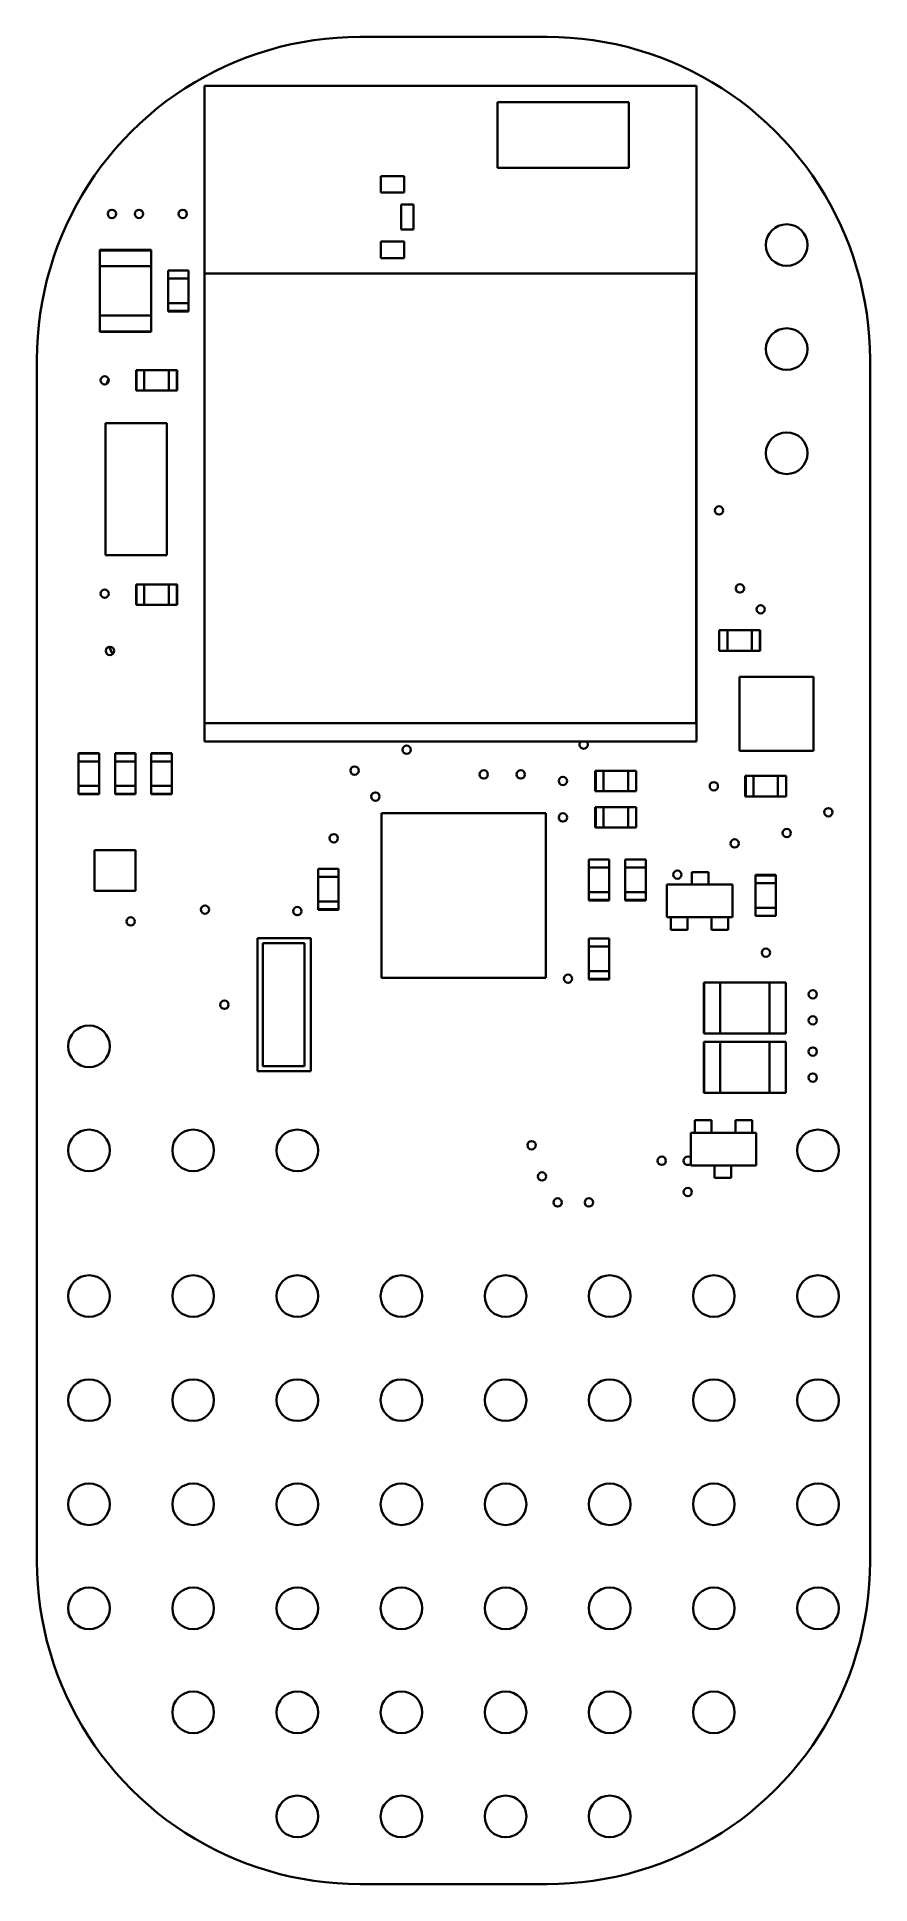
# Model space of a CAD drawing. Extents: x 104.1 to 124.4, y 58.5 to 103.5.
import ezdxf

# ---------------------------------------------------------------- set-up
doc = ezdxf.new("R2010")
doc.units = 0

msp = doc.modelspace()

# ---------------------------------------------------------------- linework, layer by layer
at = {"color": 7, "lineweight": 35, "ltscale": 0.006995}
for p, q in [((109.993881, 103.29866), (109.72464, 103.222458)), ((111.660118, 103.537422), (111.380722, 103.522186)), ((117.075401, 103.522186), (116.795998, 103.537422)), ((118.731476, 103.222458), (118.462242, 103.29866)), ((104.3881, 97.885925), (104.311897, 97.616684)), ((124.144218, 97.616684), (124.068024, 97.885925)), ((104.088379, 96.229843), (104.073143, 95.950439)), ((124.38298, 95.950439), (124.367737, 96.229843)), ((104.073143, 66.049561), (104.088379, 65.770164)), ((124.367737, 65.770164), (124.38298, 66.049561)), ((104.311897, 64.383324), (104.3881, 64.114082)), ((124.068024, 64.114082), (124.144218, 64.383324)), ((109.72464, 58.777542), (109.993881, 58.70134)), ((118.462242, 58.70134), (118.731476, 58.777542)), ((111.380722, 58.477821), (111.660118, 58.462582)), ((116.795998, 58.462582), (117.075401, 58.477821))]:
    msp.add_line(p, q, dxfattribs=at)
at = {"color": 7, "lineweight": 35, "ltscale": 0.007039}
for p, q in [((110.268196, 103.36216), (109.993881, 103.29866)), ((118.462242, 103.29866), (118.18792, 103.36216)), ((104.311897, 97.616684), (104.248398, 97.342361)), ((124.207718, 97.342361), (124.144218, 97.616684)), ((104.248398, 64.657639), (104.311897, 64.383324)), ((124.144218, 64.383324), (124.207718, 64.657639)), ((109.993881, 58.70134), (110.268196, 58.63784)), ((118.18792, 58.63784), (118.462242, 58.70134))]:
    msp.add_line(p, q, dxfattribs=at)
at = {"color": 7, "lineweight": 35, "ltscale": 0.007061}
for p, q in [((110.545059, 103.418045), (110.268196, 103.36216)), ((118.18792, 103.36216), (117.911057, 103.418045)), ((104.248398, 97.342361), (104.19252, 97.065506)), ((124.263596, 97.065506), (124.207718, 97.342361)), ((104.19252, 64.934502), (104.248398, 64.657639)), ((124.207718, 64.657639), (124.263596, 64.934502)), ((110.268196, 58.63784), (110.545059, 58.581963)), ((117.911057, 58.581963), (118.18792, 58.63784))]:
    msp.add_line(p, q, dxfattribs=at)
at = {"color": 7, "lineweight": 35, "ltscale": 0.007005}
for p, q in [((110.821922, 103.46122), (110.545059, 103.418045)), ((117.911057, 103.418045), (117.634201, 103.46122)), ((104.19252, 97.065506), (104.149338, 96.788643)), ((124.306778, 96.788643), (124.263596, 97.065506)), ((104.149338, 65.211365), (104.19252, 64.934502)), ((124.263596, 64.934502), (124.306778, 65.211365)), ((110.545059, 58.581963), (110.821922, 58.53878)), ((117.634201, 58.53878), (117.911057, 58.581963))]:
    msp.add_line(p, q, dxfattribs=at)
at = {"color": 7, "lineweight": 35, "ltscale": 0.007041}
for p, q in [((111.101318, 103.49678), (110.821922, 103.46122)), ((117.634201, 103.46122), (117.354797, 103.49678)), ((104.149338, 96.788643), (104.113777, 96.509239)), ((124.342339, 96.509239), (124.306778, 96.788643)), ((104.113777, 65.490761), (104.149338, 65.211365)), ((124.306778, 65.211365), (124.342339, 65.490761)), ((110.821922, 58.53878), (111.101318, 58.50322)), ((117.354797, 58.50322), (117.634201, 58.53878))]:
    msp.add_line(p, q, dxfattribs=at)
at = {"color": 7, "lineweight": 35, "ltscale": 0.007014}
for p, q in [((111.380722, 103.522186), (111.101318, 103.49678)), ((117.354797, 103.49678), (117.075401, 103.522186)), ((107.923782, 102.44014), (107.68502, 102.292824)), ((120.771103, 102.292824), (120.532341, 102.44014)), ((106.785858, 101.61972), (106.577576, 101.431763)), ((121.87854, 101.431763), (121.670258, 101.61972)), ((106.178802, 101.032982), (105.990837, 100.824699)), ((122.465279, 100.824699), (122.277321, 101.032982)), ((105.317741, 99.925545), (105.170418, 99.686783)), ((123.285698, 99.686783), (123.138382, 99.925545)), ((104.113777, 96.509239), (104.088379, 96.229843)), ((124.367737, 96.229843), (124.342339, 96.509239)), ((104.088379, 65.770164), (104.113777, 65.490761)), ((124.342339, 65.490761), (124.367737, 65.770164)), ((105.170418, 62.313221), (105.317741, 62.074463)), ((123.138382, 62.074463), (123.285698, 62.313221)), ((105.990837, 61.175301), (106.178802, 60.967022)), ((122.277321, 60.967022), (122.465279, 61.175301)), ((106.577576, 60.568241), (106.785858, 60.380283)), ((121.670258, 60.380283), (121.87854, 60.568241)), ((107.68502, 59.707184), (107.923782, 59.55986)), ((120.532341, 59.55986), (120.771103, 59.707184)), ((111.101318, 58.50322), (111.380722, 58.477821)), ((117.075401, 58.477821), (117.354797, 58.50322))]:
    msp.add_line(p, q, dxfattribs=at)
at = {"color": 7, "lineweight": 35, "ltscale": 0.00705}
for p, q in [((111.942062, 103.542503), (111.660118, 103.537422)), ((116.795998, 103.537422), (116.514061, 103.542503)), ((109.72464, 103.222458), (109.455399, 103.138641)), ((119.000717, 103.138641), (118.731476, 103.222458)), ((104.471916, 98.155167), (104.3881, 97.885925)), ((124.068024, 97.885925), (123.9842, 98.155167)), ((104.073143, 95.950439), (104.068062, 95.668503)), ((124.388062, 95.668503), (124.38298, 95.950439)), ((104.068062, 66.331505), (104.073143, 66.049561)), ((124.38298, 66.049561), (124.388062, 66.331505)), ((104.3881, 64.114082), (104.471916, 63.844841)), ((123.9842, 63.844841), (124.068024, 64.114082)), ((109.455399, 58.861362), (109.72464, 58.777542)), ((118.731476, 58.777542), (119.000717, 58.861362)), ((111.660118, 58.462582), (111.942062, 58.457504)), ((116.514061, 58.457504), (116.795998, 58.462582))]:
    msp.add_line(p, q, dxfattribs=at)
at = {"color": 7, "lineweight": 35, "ltscale": 0.1143}
for p, q in [((111.942062, 103.542503), (116.514061, 103.542503)), ((116.514061, 58.457504), (111.942062, 58.457504))]:
    msp.add_line(p, q, dxfattribs=at)
at = {"color": 7, "lineweight": 35, "ltscale": 0.007044}
for p, q in [((108.67054, 102.831299), (108.416542, 102.709381)), ((120.039581, 102.709381), (119.785583, 102.831299)), ((104.901176, 99.194023), (104.779259, 98.940018)), ((123.676857, 98.940018), (123.554939, 99.194023)), ((104.779259, 63.059982), (104.901176, 62.805981)), ((123.554939, 62.805981), (123.676857, 63.059982)), ((108.416542, 59.290623), (108.67054, 59.168701)), ((119.785583, 59.168701), (120.039581, 59.290623))]:
    msp.add_line(p, q, dxfattribs=at)
at = {"color": 7, "lineweight": 35, "ltscale": 0.007054}
for p, q in [((108.929619, 102.943062), (108.67054, 102.831299)), ((119.785583, 102.831299), (119.526497, 102.943062)), ((104.779259, 98.940018), (104.667496, 98.680939)), ((123.78862, 98.680939), (123.676857, 98.940018)), ((104.667496, 63.319061), (104.779259, 63.059982)), ((123.676857, 63.059982), (123.78862, 63.319061)), ((108.67054, 59.168701), (108.929619, 59.056942)), ((119.526497, 59.056942), (119.785583, 59.168701))]:
    msp.add_line(p, q, dxfattribs=at)
at = {"color": 7, "lineweight": 35, "ltscale": 0.00704}
for p, q in [((109.191238, 103.047203), (108.929619, 102.943062)), ((119.526497, 102.943062), (119.264877, 103.047203)), ((104.667496, 98.680939), (104.563362, 98.419319)), ((123.892761, 98.419319), (123.78862, 98.680939)), ((104.563362, 63.580681), (104.667496, 63.319061)), ((123.78862, 63.319061), (123.892761, 63.580681)), ((108.929619, 59.056942), (109.191238, 58.952805)), ((119.264877, 58.952805), (119.526497, 59.056942))]:
    msp.add_line(p, q, dxfattribs=at)
at = {"color": 7, "lineweight": 35, "ltscale": 0.006988}
for p, q in [((109.455399, 103.138641), (109.191238, 103.047203)), ((119.264877, 103.047203), (119.000717, 103.138641)), ((104.563362, 98.419319), (104.471916, 98.155167)), ((123.9842, 98.155167), (123.892761, 98.419319)), ((123.892761, 63.580681), (123.9842, 63.844841)), ((109.191238, 58.952805), (109.455399, 58.861362)), ((119.000717, 58.861362), (119.264877, 58.952805))]:
    msp.add_line(p, q, dxfattribs=at)
at = {"color": 7, "lineweight": 35, "ltscale": 0.007026}
for p, q in [((108.167618, 102.579842), (107.923782, 102.44014)), ((120.532341, 102.44014), (120.288498, 102.579842)), ((105.170418, 99.686783), (105.030716, 99.44294)), ((123.4254, 99.44294), (123.285698, 99.686783)), ((105.030716, 62.55706), (105.170418, 62.313221)), ((123.285698, 62.313221), (123.4254, 62.55706)), ((120.288498, 59.420162), (120.532341, 59.55986))]:
    msp.add_line(p, q, dxfattribs=at)
at = {"color": 7, "lineweight": 35, "ltscale": 0.4}
for p, q in [((108.152382, 102.346695), (108.152382, 86.346695)), ((120.152382, 86.346695), (120.152382, 102.346695))]:
    msp.add_line(p, q, dxfattribs=at)
at = {"color": 7, "lineweight": 35, "ltscale": 0.3}
for p, q in [((120.152382, 102.346695), (108.152382, 102.346695)), ((108.152382, 86.346695), (120.152382, 86.346695))]:
    msp.add_line(p, q, dxfattribs=at)
at = {"color": 7, "lineweight": 35, "ltscale": 0.007015}
for p, q in [((108.416542, 102.709381), (108.167618, 102.579842)), ((120.288498, 102.579842), (120.039581, 102.709381)), ((105.030716, 99.44294), (104.901176, 99.194023)), ((123.554939, 99.194023), (123.4254, 99.44294)), ((104.901176, 62.805981), (105.030716, 62.55706)), ((123.4254, 62.55706), (123.554939, 62.805981)), ((108.167618, 59.420162), (108.416542, 59.290623)), ((120.039581, 59.290623), (120.288498, 59.420162))]:
    msp.add_line(p, q, dxfattribs=at)
at = {"color": 7, "lineweight": 35, "ltscale": 0.007012}
for p, q in [((107.22274, 101.972778), (107.001762, 101.800064)), ((121.454361, 101.800064), (121.233383, 101.972778)), ((105.810501, 100.608803), (105.637779, 100.387817)), ((122.818336, 100.387817), (122.645622, 100.608803)), ((105.637779, 100.387817), (105.47522, 100.159225)), ((122.980896, 100.159225), (122.818336, 100.387817)), ((105.637779, 61.612183), (105.810501, 61.391201)), ((122.645622, 61.391201), (122.818336, 61.612183)), ((107.001762, 60.199944), (107.22274, 60.027222)), ((121.233383, 60.027222), (121.454361, 60.199944))]:
    msp.add_line(p, q, dxfattribs=at)
at = {"color": 7, "lineweight": 35, "ltscale": 0.007013}
for p, q in [((107.45134, 102.135345), (107.22274, 101.972778)), ((121.233383, 101.972778), (121.004776, 102.135345)), ((105.47522, 61.840782), (105.637779, 61.612183)), ((122.818336, 61.612183), (122.980896, 61.840782)), ((107.22274, 60.027222), (107.45134, 59.864662)), ((121.004776, 59.864662), (121.233383, 60.027222))]:
    msp.add_line(p, q, dxfattribs=at)
at = {"color": 7, "lineweight": 35, "ltscale": 0.007045}
for p, q in [((107.68502, 102.292824), (107.45134, 102.135345)), ((121.004776, 102.135345), (120.771103, 102.292824)), ((105.47522, 100.159225), (105.317741, 99.925545)), ((123.138382, 99.925545), (122.980896, 100.159225)), ((105.317741, 62.074463), (105.47522, 61.840782)), ((122.980896, 61.840782), (123.138382, 62.074463)), ((107.45134, 59.864662), (107.68502, 59.707184)), ((120.771103, 59.707184), (121.004776, 59.864662))]:
    msp.add_line(p, q, dxfattribs=at)
at = {"color": 7, "lineweight": 35, "ltscale": 0.04}
for p, q in [((115.302383, 101.946693), (115.302383, 100.346695)), ((118.50238, 100.346695), (118.50238, 101.946693)), ((121.030182, 82.854103), (119.430176, 82.854103)), ((119.430176, 82.0541), (121.030182, 82.0541)), ((121.614182, 76.796303), (120.014175, 76.796303)), ((120.014175, 75.9963), (121.614182, 75.9963))]:
    msp.add_line(p, q, dxfattribs=at)
at = {"color": 7, "lineweight": 35, "ltscale": 0.08}
for p, q in [((118.50238, 101.946693), (115.302383, 101.946693)), ((115.302383, 100.346695), (118.50238, 100.346695))]:
    msp.add_line(p, q, dxfattribs=at)
at = {"color": 7, "lineweight": 35, "ltscale": 0.007033}
for p, q in [((107.001762, 101.800064), (106.785858, 101.61972)), ((121.670258, 101.61972), (121.454361, 101.800064)), ((105.990837, 100.824699), (105.810501, 100.608803)), ((122.645622, 100.608803), (122.465279, 100.824699)), ((105.810501, 61.391201), (105.990837, 61.175301)), ((122.465279, 61.175301), (122.645622, 61.391201)), ((106.785858, 60.380283), (107.001762, 60.199944)), ((121.454361, 60.199944), (121.670258, 60.380283))]:
    msp.add_line(p, q, dxfattribs=at)
at = {"color": 7, "lineweight": 35, "ltscale": 0.007051}
for p, q in [((106.374382, 101.236183), (106.178802, 101.032982)), ((106.577576, 101.431763), (106.374382, 101.236183)), ((122.081741, 101.236183), (121.87854, 101.431763)), ((122.277321, 101.032982), (122.081741, 101.236183)), ((106.178802, 60.967022), (106.374382, 60.763821)), ((122.081741, 60.763821), (122.277321, 60.967022)), ((106.374382, 60.763821), (106.577576, 60.568241)), ((121.87854, 60.568241), (122.081741, 60.763821))]:
    msp.add_line(p, q, dxfattribs=at)
at = {"color": 7, "lineweight": 35, "ltscale": 0.01}
for p, q in [((112.452385, 99.746696), (112.452385, 100.146698)), ((113.027382, 100.146698), (113.027382, 99.746696)), ((112.452385, 98.146698), (112.452385, 98.546692)), ((113.027382, 98.546692), (113.027382, 98.146698))]:
    msp.add_line(p, q, dxfattribs=at)
at = {"color": 7, "lineweight": 35, "ltscale": 0.014375}
for p, q in [((112.452385, 100.146698), (113.027382, 100.146698)), ((113.027382, 99.746696), (112.452385, 99.746696)), ((112.452385, 98.546692), (113.027382, 98.546692)), ((113.027382, 98.146698), (112.452385, 98.146698))]:
    msp.add_line(p, q, dxfattribs=at)
at = {"color": 7, "lineweight": 35, "ltscale": 0.00762}
for p, q in [((112.949982, 99.451492), (113.254784, 99.451492)), ((113.254784, 98.841896), (112.949982, 98.841896))]:
    msp.add_line(p, q, dxfattribs=at)
at = {"color": 7, "lineweight": 35, "ltscale": 0.01524}
for p, q in [((112.949982, 98.841896), (112.949982, 99.451492)), ((113.254784, 99.451492), (113.254784, 98.841896))]:
    msp.add_line(p, q, dxfattribs=at)
at = {"color": 7, "lineweight": 35, "ltscale": 0.03125}
for p, q in [((105.601982, 98.344902), (106.851982, 98.344902)), ((105.601982, 97.944901), (106.851982, 97.944901)), ((106.851982, 97.944901), (105.601982, 97.944901)), ((106.851982, 96.744904), (105.601982, 96.744904)), ((105.601982, 96.744904), (106.851982, 96.744904)), ((106.851982, 96.344902), (105.601982, 96.344902)), ((120.334984, 79.214294), (120.334984, 80.464294)), ((120.734985, 79.214294), (120.734985, 80.464294)), ((120.734985, 80.464294), (120.734985, 79.214294)), ((121.934982, 80.464294), (121.934982, 79.214294)), ((121.934982, 79.214294), (121.934982, 80.464294)), ((122.334984, 80.464294), (122.334984, 79.214294)), ((120.334984, 77.766495), (120.334984, 79.016495)), ((120.734985, 77.766495), (120.734985, 79.016495)), ((120.734985, 79.016495), (120.734985, 77.766495)), ((121.934982, 79.016495), (121.934982, 77.766495)), ((121.934982, 77.766495), (121.934982, 79.016495)), ((122.334984, 79.016495), (122.334984, 77.766495))]:
    msp.add_line(p, q, dxfattribs=at)
at = {"color": 7, "lineweight": 35, "ltscale": 0.0005}
for p, q in [((105.601982, 98.324905), (105.601982, 98.344902)), ((106.851982, 98.344902), (106.851982, 98.324905)), ((107.26738, 97.844894), (107.26738, 97.824898)), ((107.76738, 97.824898), (107.76738, 97.844894)), ((107.26738, 96.864899), (107.26738, 96.844894)), ((107.76738, 96.844894), (107.76738, 96.864899)), ((105.601982, 96.344902), (105.601982, 96.364906)), ((106.851982, 96.364906), (106.851982, 96.344902)), ((106.503983, 95.410507), (106.483986, 95.410507)), ((107.483986, 95.410507), (107.463982, 95.410507)), ((106.483986, 94.910507), (106.503983, 94.910507)), ((107.463982, 94.910507), (107.483986, 94.910507)), ((106.503983, 90.178101), (106.483986, 90.178101)), ((107.483986, 90.178101), (107.463982, 90.178101)), ((106.483986, 89.678101), (106.503983, 89.678101)), ((107.463982, 89.678101), (107.483986, 89.678101)), ((120.727974, 89.060501), (120.707977, 89.060501)), ((121.707977, 89.060501), (121.687973, 89.060501)), ((120.707977, 88.560501), (120.727974, 88.560501)), ((121.687973, 88.560501), (121.707977, 88.560501)), ((105.082985, 86.059296), (105.082985, 86.039299)), ((105.582985, 86.039299), (105.582985, 86.059296)), ((105.971985, 86.059296), (105.971985, 86.039299)), ((106.471985, 86.039299), (106.471985, 86.059296)), ((106.856979, 86.059296), (106.856979, 86.039299)), ((107.356979, 86.039299), (107.356979, 86.059296)), ((117.705383, 85.6315), (117.685387, 85.6315)), ((118.685387, 85.6315), (118.665382, 85.6315)), ((121.362984, 85.504501), (121.342987, 85.504501)), ((122.342987, 85.504501), (122.322983, 85.504501)), ((105.082985, 85.0793), (105.082985, 85.059296)), ((105.582985, 85.059296), (105.582985, 85.0793)), ((105.971985, 85.0793), (105.971985, 85.059296)), ((106.471985, 85.059296), (106.471985, 85.0793)), ((106.856979, 85.0793), (106.856979, 85.059296)), ((107.356979, 85.059296), (107.356979, 85.0793)), ((117.685387, 85.1315), (117.705383, 85.1315)), ((118.665382, 85.1315), (118.685387, 85.1315)), ((121.342987, 85.004501), (121.362984, 85.004501)), ((122.322983, 85.004501), (122.342987, 85.004501)), ((117.705383, 84.742508), (117.685387, 84.742508)), ((118.685387, 84.742508), (118.665382, 84.742508)), ((117.685387, 84.242508), (117.705383, 84.242508)), ((118.665382, 84.242508), (118.685387, 84.242508)), ((117.528984, 83.468498), (117.528984, 83.448494)), ((118.028984, 83.448494), (118.028984, 83.468498)), ((118.417984, 83.468498), (118.417984, 83.448494)), ((118.917984, 83.448494), (118.917984, 83.468498)), ((110.92498, 83.239899), (110.92498, 83.219894)), ((111.42498, 83.219894), (111.42498, 83.239899)), ((121.592979, 83.087509), (121.592979, 83.067505)), ((122.092979, 83.067505), (122.092979, 83.087509)), ((110.92498, 82.259895), (110.92498, 82.239899)), ((111.42498, 82.239899), (111.42498, 82.259895)), ((117.528984, 82.488495), (117.528984, 82.468498)), ((118.028984, 82.468498), (118.028984, 82.488495)), ((118.417984, 82.488495), (118.417984, 82.468498)), ((118.917984, 82.468498), (118.917984, 82.488495)), ((121.592979, 82.107506), (121.592979, 82.087509)), ((122.092979, 82.087509), (122.092979, 82.107506)), ((117.528984, 81.538094), (117.528984, 81.518097)), ((118.028984, 81.518097), (118.028984, 81.538094)), ((117.528984, 80.558098), (117.528984, 80.538094)), ((118.028984, 80.538094), (118.028984, 80.558098)), ((120.334984, 80.464294), (120.35498, 80.464294)), ((122.314987, 80.464294), (122.334984, 80.464294)), ((120.35498, 79.214294), (120.334984, 79.214294)), ((120.334984, 79.016495), (120.35498, 79.016495)), ((122.334984, 79.214294), (122.314987, 79.214294)), ((122.314987, 79.016495), (122.334984, 79.016495)), ((120.35498, 77.766495), (120.334984, 77.766495)), ((122.334984, 77.766495), (122.314987, 77.766495))]:
    msp.add_line(p, q, dxfattribs=at)
at = {"color": 7, "lineweight": 35, "ltscale": 0.0095}
for p, q in [((105.601982, 97.944901), (105.601982, 98.324905)), ((106.851982, 98.324905), (106.851982, 97.944901)), ((105.601982, 96.364906), (105.601982, 96.744904)), ((106.851982, 96.744904), (106.851982, 96.364906)), ((120.35498, 80.464294), (120.734985, 80.464294)), ((121.934982, 80.464294), (122.314987, 80.464294)), ((120.734985, 79.214294), (120.35498, 79.214294)), ((120.35498, 79.016495), (120.734985, 79.016495)), ((122.314987, 79.214294), (121.934982, 79.214294)), ((121.934982, 79.016495), (122.314987, 79.016495)), ((120.734985, 77.766495), (120.35498, 77.766495)), ((122.314987, 77.766495), (121.934982, 77.766495))]:
    msp.add_line(p, q, dxfattribs=at)
at = {"color": 7, "lineweight": 13, "ltscale": 0.03125}
for p, q in [((105.601982, 98.324905), (106.851982, 98.324905)), ((106.851982, 96.364906), (105.601982, 96.364906)), ((120.35498, 79.214294), (120.35498, 80.464294)), ((122.314987, 80.464294), (122.314987, 79.214294)), ((120.35498, 77.766495), (120.35498, 79.016495)), ((122.314987, 79.016495), (122.314987, 77.766495))]:
    msp.add_line(p, q, dxfattribs=at)
at = {"color": 7, "lineweight": 35, "ltscale": 0.00025}
for p, q in [((105.601982, 98.294907), (105.601982, 98.284904)), ((107.26738, 97.794899), (107.26738, 97.784897)), ((107.26738, 96.9049), (107.26738, 96.894897)), ((105.601982, 96.404907), (105.601982, 96.394905)), ((106.543983, 95.410507), (106.533981, 95.410507)), ((107.433983, 95.410507), (107.423981, 95.410507)), ((106.543983, 90.178101), (106.533981, 90.178101)), ((107.433983, 90.178101), (107.423981, 90.178101)), ((120.767975, 89.060501), (120.757973, 89.060501)), ((121.657974, 89.060501), (121.647972, 89.060501)), ((105.082985, 86.009293), (105.082985, 85.999298)), ((105.971985, 86.009293), (105.971985, 85.999298)), ((106.856979, 86.009293), (106.856979, 85.999298)), ((117.745384, 85.6315), (117.735382, 85.6315)), ((118.635384, 85.6315), (118.625381, 85.6315)), ((121.402985, 85.504501), (121.392982, 85.504501)), ((122.292984, 85.504501), (122.282982, 85.504501)), ((105.082985, 85.119293), (105.082985, 85.109299)), ((105.971985, 85.119293), (105.971985, 85.109299)), ((106.856979, 85.119293), (106.856979, 85.109299)), ((117.745384, 84.742508), (117.735382, 84.742508)), ((118.635384, 84.742508), (118.625381, 84.742508)), ((117.528984, 83.418495), (117.528984, 83.408493)), ((118.417984, 83.418495), (118.417984, 83.408493)), ((110.92498, 83.189896), (110.92498, 83.179893)), ((121.592979, 83.037506), (121.592979, 83.027504)), ((117.528984, 82.528496), (117.528984, 82.518494)), ((118.417984, 82.528496), (118.417984, 82.518494)), ((110.92498, 82.299896), (110.92498, 82.289894)), ((121.592979, 82.147507), (121.592979, 82.137505)), ((117.528984, 81.488098), (117.528984, 81.478096)), ((117.528984, 80.598099), (117.528984, 80.588097)), ((120.394981, 80.464294), (120.384987, 80.464294)), ((122.284988, 80.464294), (122.274986, 80.464294)), ((120.394981, 79.016495), (120.384987, 79.016495)), ((122.284988, 79.016495), (122.274986, 79.016495))]:
    msp.add_line(p, q, dxfattribs=at)
at = {"color": 7, "lineweight": 35, "ltscale": 0.047}
for p, q in [((105.601982, 96.404907), (105.601982, 98.284904)), ((120.394981, 80.464294), (122.274986, 80.464294)), ((120.394981, 79.016495), (122.274986, 79.016495))]:
    msp.add_line(p, q, dxfattribs=at)
at = {"color": 7, "lineweight": 35, "ltscale": 0.03}
for p, q in [((105.601982, 97.944901), (105.601982, 96.744904)), ((106.851982, 96.744904), (106.851982, 97.944901)), ((121.934982, 80.464294), (120.734985, 80.464294)), ((120.734985, 79.214294), (121.934982, 79.214294)), ((121.934982, 79.016495), (120.734985, 79.016495)), ((120.734985, 77.766495), (121.934982, 77.766495))]:
    msp.add_line(p, q, dxfattribs=at)
at = {"color": 7, "lineweight": 35, "ltscale": 0.0125}
for p, q in [((107.76738, 97.844894), (107.26738, 97.844894)), ((107.76738, 97.644897), (107.26738, 97.644897)), ((107.26738, 97.644897), (107.76738, 97.644897)), ((107.26738, 97.044899), (107.76738, 97.044899)), ((107.76738, 97.044899), (107.26738, 97.044899)), ((107.76738, 96.844894), (107.26738, 96.844894)), ((106.483986, 95.410507), (106.483986, 94.910507)), ((106.683983, 95.410507), (106.683983, 94.910507)), ((106.683983, 94.910507), (106.683983, 95.410507)), ((107.283981, 94.910507), (107.283981, 95.410507)), ((107.283981, 95.410507), (107.283981, 94.910507)), ((107.483986, 95.410507), (107.483986, 94.910507)), ((106.483986, 90.178101), (106.483986, 89.678101)), ((106.683983, 90.178101), (106.683983, 89.678101)), ((106.683983, 89.678101), (106.683983, 90.178101)), ((107.283981, 89.678101), (107.283981, 90.178101)), ((107.283981, 90.178101), (107.283981, 89.678101)), ((107.483986, 90.178101), (107.483986, 89.678101)), ((120.707977, 88.560501), (120.707977, 89.060501)), ((120.907974, 89.060501), (120.907974, 88.560501)), ((120.907974, 88.560501), (120.907974, 89.060501)), ((121.507973, 88.560501), (121.507973, 89.060501)), ((121.507973, 89.060501), (121.507973, 88.560501)), ((121.707977, 88.560501), (121.707977, 89.060501)), ((105.582985, 86.059296), (105.082985, 86.059296)), ((105.582985, 85.859299), (105.082985, 85.859299)), ((105.082985, 85.859299), (105.582985, 85.859299)), ((106.471985, 86.059296), (105.971985, 86.059296)), ((106.471985, 85.859299), (105.971985, 85.859299)), ((105.971985, 85.859299), (106.471985, 85.859299)), ((107.356979, 86.059296), (106.856979, 86.059296)), ((107.356979, 85.859299), (106.856979, 85.859299)), ((106.856979, 85.859299), (107.356979, 85.859299)), ((105.082985, 85.259293), (105.582985, 85.259293)), ((105.582985, 85.259293), (105.082985, 85.259293)), ((105.971985, 85.259293), (106.471985, 85.259293)), ((106.471985, 85.259293), (105.971985, 85.259293)), ((106.856979, 85.259293), (107.356979, 85.259293)), ((107.356979, 85.259293), (106.856979, 85.259293)), ((117.685387, 85.6315), (117.685387, 85.1315)), ((117.885384, 85.6315), (117.885384, 85.1315)), ((117.885384, 85.1315), (117.885384, 85.6315)), ((118.485382, 85.1315), (118.485382, 85.6315)), ((118.485382, 85.6315), (118.485382, 85.1315)), ((118.685387, 85.6315), (118.685387, 85.1315)), ((121.342987, 85.504501), (121.342987, 85.004501)), ((121.542984, 85.504501), (121.542984, 85.004501)), ((121.542984, 85.004501), (121.542984, 85.504501)), ((122.142982, 85.004501), (122.142982, 85.504501)), ((122.142982, 85.504501), (122.142982, 85.004501)), ((122.342987, 85.504501), (122.342987, 85.004501)), ((105.582985, 85.059296), (105.082985, 85.059296)), ((106.471985, 85.059296), (105.971985, 85.059296)), ((107.356979, 85.059296), (106.856979, 85.059296)), ((117.685387, 84.742508), (117.685387, 84.242508)), ((117.885384, 84.742508), (117.885384, 84.242508)), ((117.885384, 84.242508), (117.885384, 84.742508)), ((118.485382, 84.242508), (118.485382, 84.742508)), ((118.485382, 84.742508), (118.485382, 84.242508)), ((118.685387, 84.742508), (118.685387, 84.242508)), ((118.028984, 83.468498), (117.528984, 83.468498)), ((118.917984, 83.468498), (118.417984, 83.468498)), ((111.42498, 83.239899), (110.92498, 83.239899)), ((111.42498, 83.039894), (110.92498, 83.039894)), ((110.92498, 83.039894), (111.42498, 83.039894)), ((118.028984, 83.268494), (117.528984, 83.268494)), ((117.528984, 83.268494), (118.028984, 83.268494)), ((118.917984, 83.268494), (118.417984, 83.268494)), ((118.417984, 83.268494), (118.917984, 83.268494)), ((121.592979, 83.087509), (122.092979, 83.087509)), ((117.528984, 82.668495), (118.028984, 82.668495)), ((118.028984, 82.668495), (117.528984, 82.668495)), ((118.417984, 82.668495), (118.917984, 82.668495)), ((118.917984, 82.668495), (118.417984, 82.668495)), ((122.092979, 82.887505), (121.592979, 82.887505)), ((121.592979, 82.887505), (122.092979, 82.887505)), ((110.92498, 82.439896), (111.42498, 82.439896)), ((111.42498, 82.439896), (110.92498, 82.439896)), ((111.42498, 82.239899), (110.92498, 82.239899)), ((118.028984, 82.468498), (117.528984, 82.468498)), ((118.917984, 82.468498), (118.417984, 82.468498)), ((121.592979, 82.287506), (122.092979, 82.287506)), ((122.092979, 82.287506), (121.592979, 82.287506)), ((121.592979, 82.087509), (122.092979, 82.087509)), ((118.028984, 81.538094), (117.528984, 81.538094)), ((118.028984, 81.338097), (117.528984, 81.338097)), ((117.528984, 81.338097), (118.028984, 81.338097)), ((117.528984, 80.738098), (118.028984, 80.738098)), ((118.028984, 80.738098), (117.528984, 80.738098)), ((118.028984, 80.538094), (117.528984, 80.538094))]:
    msp.add_line(p, q, dxfattribs=at)
at = {"color": 7, "lineweight": 13, "ltscale": 0.0125}
for p, q in [((107.76738, 97.824898), (107.26738, 97.824898)), ((107.76738, 96.864899), (107.26738, 96.864899)), ((106.503983, 95.410507), (106.503983, 94.910507)), ((107.463982, 95.410507), (107.463982, 94.910507)), ((106.503983, 90.178101), (106.503983, 89.678101)), ((107.463982, 90.178101), (107.463982, 89.678101)), ((120.727974, 88.560501), (120.727974, 89.060501)), ((121.687973, 88.560501), (121.687973, 89.060501)), ((105.582985, 86.039299), (105.082985, 86.039299)), ((106.471985, 86.039299), (105.971985, 86.039299)), ((107.356979, 86.039299), (106.856979, 86.039299)), ((117.705383, 85.6315), (117.705383, 85.1315)), ((118.665382, 85.6315), (118.665382, 85.1315)), ((121.362984, 85.504501), (121.362984, 85.004501)), ((122.322983, 85.504501), (122.322983, 85.004501)), ((105.582985, 85.0793), (105.082985, 85.0793)), ((106.471985, 85.0793), (105.971985, 85.0793)), ((107.356979, 85.0793), (106.856979, 85.0793)), ((117.705383, 84.742508), (117.705383, 84.242508)), ((118.665382, 84.742508), (118.665382, 84.242508)), ((118.028984, 83.448494), (117.528984, 83.448494)), ((118.917984, 83.448494), (118.417984, 83.448494)), ((111.42498, 83.219894), (110.92498, 83.219894)), ((121.592979, 83.067505), (122.092979, 83.067505)), ((111.42498, 82.259895), (110.92498, 82.259895)), ((118.028984, 82.488495), (117.528984, 82.488495)), ((118.917984, 82.488495), (118.417984, 82.488495)), ((121.592979, 82.107506), (122.092979, 82.107506)), ((118.028984, 81.518097), (117.528984, 81.518097)), ((118.028984, 80.558098), (117.528984, 80.558098))]:
    msp.add_line(p, q, dxfattribs=at)
at = {"color": 7, "lineweight": 35, "ltscale": 0.0045}
for p, q in [((107.26738, 97.824898), (107.26738, 97.644897)), ((107.76738, 97.644897), (107.76738, 97.824898)), ((107.26738, 97.044899), (107.26738, 96.864899)), ((107.76738, 96.864899), (107.76738, 97.044899)), ((106.683983, 95.410507), (106.503983, 95.410507)), ((107.463982, 95.410507), (107.283981, 95.410507)), ((106.503983, 94.910507), (106.683983, 94.910507)), ((107.283981, 94.910507), (107.463982, 94.910507)), ((106.683983, 90.178101), (106.503983, 90.178101)), ((107.463982, 90.178101), (107.283981, 90.178101)), ((106.503983, 89.678101), (106.683983, 89.678101)), ((107.283981, 89.678101), (107.463982, 89.678101)), ((120.907974, 89.060501), (120.727974, 89.060501)), ((121.687973, 89.060501), (121.507973, 89.060501)), ((120.727974, 88.560501), (120.907974, 88.560501)), ((121.507973, 88.560501), (121.687973, 88.560501)), ((105.082985, 86.039299), (105.082985, 85.859299)), ((105.582985, 85.859299), (105.582985, 86.039299)), ((105.971985, 86.039299), (105.971985, 85.859299)), ((106.471985, 85.859299), (106.471985, 86.039299)), ((106.856979, 86.039299), (106.856979, 85.859299)), ((107.356979, 85.859299), (107.356979, 86.039299)), ((105.082985, 85.259293), (105.082985, 85.0793)), ((105.582985, 85.0793), (105.582985, 85.259293)), ((105.971985, 85.259293), (105.971985, 85.0793)), ((106.471985, 85.0793), (106.471985, 85.259293)), ((106.856979, 85.259293), (106.856979, 85.0793)), ((107.356979, 85.0793), (107.356979, 85.259293)), ((117.885384, 85.6315), (117.705383, 85.6315)), ((118.665382, 85.6315), (118.485382, 85.6315)), ((121.542984, 85.504501), (121.362984, 85.504501)), ((122.322983, 85.504501), (122.142982, 85.504501)), ((117.705383, 85.1315), (117.885384, 85.1315)), ((118.485382, 85.1315), (118.665382, 85.1315)), ((121.362984, 85.004501), (121.542984, 85.004501)), ((122.142982, 85.004501), (122.322983, 85.004501)), ((117.885384, 84.742508), (117.705383, 84.742508)), ((118.665382, 84.742508), (118.485382, 84.742508)), ((117.705383, 84.242508), (117.885384, 84.242508)), ((118.485382, 84.242508), (118.665382, 84.242508)), ((117.528984, 83.448494), (117.528984, 83.268494)), ((118.028984, 83.268494), (118.028984, 83.448494)), ((118.417984, 83.448494), (118.417984, 83.268494)), ((118.917984, 83.268494), (118.917984, 83.448494)), ((110.92498, 83.219894), (110.92498, 83.039894)), ((111.42498, 83.039894), (111.42498, 83.219894)), ((121.592979, 83.067505), (121.592979, 82.887505)), ((122.092979, 82.887505), (122.092979, 83.067505)), ((117.528984, 82.668495), (117.528984, 82.488495)), ((118.028984, 82.488495), (118.028984, 82.668495)), ((118.417984, 82.668495), (118.417984, 82.488495)), ((118.917984, 82.488495), (118.917984, 82.668495)), ((110.92498, 82.439896), (110.92498, 82.259895)), ((111.42498, 82.259895), (111.42498, 82.439896)), ((121.592979, 82.287506), (121.592979, 82.107506)), ((122.092979, 82.107506), (122.092979, 82.287506)), ((117.528984, 81.518097), (117.528984, 81.338097)), ((118.028984, 81.338097), (118.028984, 81.518097)), ((117.528984, 80.738098), (117.528984, 80.558098)), ((118.028984, 80.558098), (118.028984, 80.738098))]:
    msp.add_line(p, q, dxfattribs=at)
at = {"color": 7, "lineweight": 35, "ltscale": 0.022}
for p, q in [((107.26738, 97.784897), (107.26738, 96.9049)), ((107.423981, 95.410507), (106.543983, 95.410507)), ((107.423981, 90.178101), (106.543983, 90.178101)), ((121.647972, 89.060501), (120.767975, 89.060501)), ((105.082985, 85.999298), (105.082985, 85.119293)), ((105.971985, 85.999298), (105.971985, 85.119293)), ((106.856979, 85.999298), (106.856979, 85.119293)), ((118.625381, 85.6315), (117.745384, 85.6315)), ((122.282982, 85.504501), (121.402985, 85.504501)), ((118.625381, 84.742508), (117.745384, 84.742508)), ((117.528984, 83.408493), (117.528984, 82.528496)), ((118.417984, 83.408493), (118.417984, 82.528496)), ((110.92498, 83.179893), (110.92498, 82.299896)), ((121.592979, 83.027504), (121.592979, 82.147507)), ((117.528984, 81.478096), (117.528984, 80.598099))]:
    msp.add_line(p, q, dxfattribs=at)
at = {"color": 7, "lineweight": 35, "ltscale": 0.015}
for p, q in [((107.26738, 97.644897), (107.26738, 97.044899)), ((107.76738, 97.044899), (107.76738, 97.644897)), ((107.283981, 95.410507), (106.683983, 95.410507)), ((106.683983, 94.910507), (107.283981, 94.910507)), ((107.283981, 90.178101), (106.683983, 90.178101)), ((106.683983, 89.678101), (107.283981, 89.678101)), ((121.507973, 89.060501), (120.907974, 89.060501)), ((120.907974, 88.560501), (121.507973, 88.560501)), ((105.082985, 85.859299), (105.082985, 85.259293)), ((105.582985, 85.259293), (105.582985, 85.859299)), ((105.971985, 85.859299), (105.971985, 85.259293)), ((106.471985, 85.259293), (106.471985, 85.859299)), ((106.856979, 85.859299), (106.856979, 85.259293)), ((107.356979, 85.259293), (107.356979, 85.859299)), ((118.485382, 85.6315), (117.885384, 85.6315)), ((122.142982, 85.504501), (121.542984, 85.504501)), ((117.885384, 85.1315), (118.485382, 85.1315)), ((121.542984, 85.004501), (122.142982, 85.004501)), ((118.485382, 84.742508), (117.885384, 84.742508)), ((117.885384, 84.242508), (118.485382, 84.242508)), ((110.92498, 83.039894), (110.92498, 82.439896)), ((111.42498, 82.439896), (111.42498, 83.039894)), ((117.528984, 83.268494), (117.528984, 82.668495)), ((118.028984, 82.668495), (118.028984, 83.268494)), ((118.417984, 83.268494), (118.417984, 82.668495)), ((118.917984, 82.668495), (118.917984, 83.268494)), ((121.592979, 82.887505), (121.592979, 82.287506)), ((122.092979, 82.287506), (122.092979, 82.887505)), ((117.528984, 81.338097), (117.528984, 80.738098)), ((118.028984, 80.738098), (118.028984, 81.338097))]:
    msp.add_line(p, q, dxfattribs=at)
at = {"color": 7, "lineweight": 35, "ltscale": 0.274405}
for p, q in [((108.156967, 86.790291), (108.156967, 97.766495)), ((120.145386, 97.766495), (120.145386, 86.790291))]:
    msp.add_line(p, q, dxfattribs=at)
at = {"color": 7, "lineweight": 35, "ltscale": 0.29971}
for p, q in [((108.156967, 97.766495), (120.145386, 97.766495)), ((120.145386, 86.790291), (108.156967, 86.790291))]:
    msp.add_line(p, q, dxfattribs=at)
at = {"color": 7, "lineweight": 35}
for p, q in [((104.068062, 66.331505), (104.068062, 95.668503)), ((124.388062, 95.668503), (124.388062, 66.331505))]:
    msp.add_line(p, q, dxfattribs=at)
at = {"color": 7, "lineweight": 35, "ltscale": 0.00325}
msp.add_line((105.815536, 95.192352), (105.767883, 95.071396), dxfattribs=at)
at = {"color": 7, "lineweight": 35, "ltscale": 0.080635}
for p, q in [((105.73938, 94.119102), (105.73938, 90.8937)), ((107.23938, 90.8937), (107.23938, 94.119102))]:
    msp.add_line(p, q, dxfattribs=at)
at = {"color": 7, "lineweight": 35, "ltscale": 0.0375}
for p, q in [((105.73938, 94.119102), (107.23938, 94.119102)), ((105.73938, 90.8937), (107.23938, 90.8937))]:
    msp.add_line(p, q, dxfattribs=at)
at = {"color": 7, "lineweight": 35, "ltscale": 0.004908}
msp.add_line((105.909241, 88.476929), (105.830971, 88.656967), dxfattribs=at)
at = {"color": 7, "lineweight": 35, "ltscale": 0.045}
for p, q in [((121.207977, 87.921501), (121.207977, 86.121506)), ((123.00798, 87.921501), (121.207977, 87.921501)), ((123.00798, 86.121506), (123.00798, 87.921501)), ((121.207977, 86.121506), (123.00798, 86.121506))]:
    msp.add_line(p, q, dxfattribs=at)
at = {"color": 7, "lineweight": 35, "ltscale": 0.10033}
for p, q in [((112.470383, 84.594101), (116.483582, 84.594101)), ((112.470383, 80.580902), (112.470383, 84.594101)), ((116.483582, 84.594101), (116.483582, 80.580902)), ((116.483582, 80.580902), (112.470383, 80.580902))]:
    msp.add_line(p, q, dxfattribs=at)
at = {"color": 7, "lineweight": 35, "ltscale": 0.025}
for p, q in [((105.467979, 83.697098), (105.467979, 82.697098)), ((106.467987, 83.697098), (105.467979, 83.697098)), ((106.467987, 82.697098), (106.467987, 83.697098)), ((105.467979, 82.697098), (106.467987, 82.697098))]:
    msp.add_line(p, q, dxfattribs=at)
at = {"color": 7, "lineweight": 35, "ltscale": 0.01016}
for p, q in [((120.039574, 83.158691), (120.445976, 83.158295)), ((119.937973, 81.749512), (119.531578, 81.749512)), ((120.928574, 81.749512), (120.522179, 81.749512)), ((120.115776, 77.100891), (120.522179, 77.100494)), ((121.106377, 77.100891), (121.512779, 77.100494)), ((121.004776, 75.691711), (120.598381, 75.691711))]:
    msp.add_line(p, q, dxfattribs=at)
at = {"color": 7, "lineweight": 35, "ltscale": 0.007625}
for p, q in [((120.039574, 82.853706), (120.039574, 83.158691)), ((119.531578, 81.749512), (119.531578, 82.054504)), ((120.522179, 81.749512), (120.522179, 82.054504)), ((120.115776, 76.795906), (120.115776, 77.100891)), ((121.106377, 76.795906), (121.106377, 77.100891)), ((120.598381, 75.691711), (120.598381, 75.996696))]:
    msp.add_line(p, q, dxfattribs=at)
at = {"color": 7, "lineweight": 35, "ltscale": 0.007615}
for p, q in [((120.445976, 83.158295), (120.445976, 82.853706)), ((119.937973, 82.0541), (119.937973, 81.749512)), ((120.928574, 82.0541), (120.928574, 81.749512)), ((120.522179, 77.100494), (120.522179, 76.795906)), ((121.512779, 77.100494), (121.512779, 76.795906)), ((121.004776, 75.9963), (121.004776, 75.691711))]:
    msp.add_line(p, q, dxfattribs=at)
at = {"color": 7, "lineweight": 35, "ltscale": 0.02}
for p, q in [((119.430176, 82.854103), (119.430176, 82.0541)), ((121.030182, 82.0541), (121.030182, 82.854103)), ((120.014175, 76.796303), (120.014175, 75.9963)), ((121.614182, 75.9963), (121.614182, 76.796303))]:
    msp.add_line(p, q, dxfattribs=at)
at = {"color": 7, "lineweight": 35, "ltscale": 0.08127}
for p, q in [((109.447777, 81.546104), (109.447777, 78.295303)), ((110.74778, 78.295303), (110.74778, 81.546104))]:
    msp.add_line(p, q, dxfattribs=at)
at = {"color": 7, "lineweight": 35, "ltscale": 0.0325}
for p, q in [((109.447777, 81.546104), (110.74778, 81.546104)), ((109.447777, 78.295303), (110.74778, 78.295303))]:
    msp.add_line(p, q, dxfattribs=at)
at = {"color": 7, "lineweight": 35, "ltscale": 0.07492}
for p, q in [((109.574776, 81.419098), (109.574776, 78.422302)), ((110.590782, 78.422302), (110.590782, 81.419098))]:
    msp.add_line(p, q, dxfattribs=at)
at = {"color": 7, "lineweight": 35, "ltscale": 0.0254}
for p, q in [((109.574776, 81.419098), (110.590782, 81.419098)), ((109.574776, 78.422302), (110.590782, 78.422302))]:
    msp.add_line(p, q, dxfattribs=at)
at = {"color": 7, "lineweight": 35, "ltscale": 0.006989}
msp.add_line((104.471916, 63.844841), (104.563362, 63.580681), dxfattribs=at)
at = {"color": 7, "lineweight": 35, "ltscale": 0.007025}
msp.add_line((107.923782, 59.55986), (108.167618, 59.420162), dxfattribs=at)
at = {"color": 7, "lineweight": 35}
for centre, radius in [((105.896858, 99.224503), 0.1016), ((106.557259, 99.224503), 0.1016), ((107.624062, 99.224503), 0.1016), ((122.356056, 98.462502), 0.508), ((122.356056, 95.922501), 0.508), ((105.719063, 95.1605), 0.1016), ((122.356056, 93.3825), 0.508), ((120.705063, 91.985504), 0.1016), ((121.213058, 90.080505), 0.1016), ((105.719063, 89.953499), 0.1016), ((121.721062, 89.572502), 0.1016), ((105.846062, 88.556503), 0.1016), ((113.08506, 86.143501), 0.1016), ((111.815056, 85.635498), 0.1016), ((114.967201, 85.541519), 0.1016), ((115.868896, 85.541519), 0.1016), ((116.895058, 85.3815), 0.1016), ((120.578056, 85.254501), 0.1016), ((112.323059, 85.000504), 0.1016), ((116.895058, 84.4925), 0.1016), ((123.372063, 84.619499), 0.1016), ((111.30706, 83.984505), 0.1016), ((121.08606, 83.857498), 0.1016), ((122.356056, 84.111504), 0.1016), ((119.689056, 83.095505), 0.1016), ((108.167618, 82.242065), 0.1016), ((110.41806, 82.206505), 0.1016), ((106.354057, 81.952499), 0.1016), ((121.848061, 81.190506), 0.1016), ((117.022057, 80.555504), 0.1016), ((122.991058, 80.1745), 0.1016), ((108.64006, 79.920502), 0.1016), ((105.338058, 78.904503), 0.508), ((122.991058, 79.539505), 0.1016), ((122.991058, 78.777504), 0.1016), ((122.991058, 78.142502), 0.1016), ((105.338058, 76.364502), 0.508), ((107.878059, 76.364502), 0.508), ((110.41806, 76.364502), 0.508), ((123.118057, 76.364502), 0.508), ((116.133057, 76.491501), 0.1016), ((119.30806, 76.110504), 0.1016), ((116.387062, 75.7295), 0.1016), ((119.943062, 75.348503), 0.1016), ((116.768059, 75.094505), 0.1016), ((117.53006, 75.094505), 0.1016), ((105.338058, 72.808502), 0.508), ((107.878059, 72.808502), 0.508), ((110.41806, 72.808502), 0.508), ((112.958061, 72.808502), 0.508), ((115.498062, 72.808502), 0.508), ((118.038055, 72.808502), 0.508), ((120.578056, 72.808502), 0.508), ((123.118057, 72.808502), 0.508), ((105.338058, 70.268501), 0.508), ((107.878059, 70.268501), 0.508), ((110.41806, 70.268501), 0.508), ((112.958061, 70.268501), 0.508), ((115.498062, 70.268501), 0.508), ((118.038055, 70.268501), 0.508), ((120.578056, 70.268501), 0.508), ((123.118057, 70.268501), 0.508), ((105.338058, 67.7285), 0.508), ((107.878059, 67.7285), 0.508), ((110.41806, 67.7285), 0.508), ((112.958061, 67.7285), 0.508), ((115.498062, 67.7285), 0.508), ((118.038055, 67.7285), 0.508), ((120.578056, 67.7285), 0.508), ((123.118057, 67.7285), 0.508), ((105.338058, 65.188499), 0.508), ((107.878059, 65.188499), 0.508), ((110.41806, 65.188499), 0.508), ((112.958061, 65.188499), 0.508), ((115.498062, 65.188499), 0.508), ((118.038055, 65.188499), 0.508), ((120.578056, 65.188499), 0.508), ((123.118057, 65.188499), 0.508), ((107.878059, 62.648502), 0.508), ((110.41806, 62.648502), 0.508), ((112.958061, 62.648502), 0.508), ((115.498062, 62.648502), 0.508), ((118.038055, 62.648502), 0.508), ((120.578056, 62.648502), 0.508), ((110.41806, 60.108501), 0.508), ((112.958061, 60.108501), 0.508), ((115.498062, 60.108501), 0.508), ((118.038055, 60.108501), 0.508)]:
    msp.add_circle(centre, radius, dxfattribs=at)
for centre, start, end in [((117.403061, 86.2705), 131.414411, 48.585591), ((119.943062, 76.110504), 45.571149, 314.438451)]:
    msp.add_arc(centre, 0.1016, start, end, dxfattribs=at)

doc.saveas('drawing.dxf')
